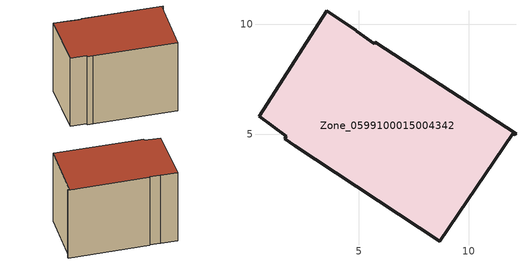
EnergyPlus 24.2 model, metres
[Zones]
Zone_0599100015004342
 floor ground (C_G): 12.15,5.02 12.11,4.96 12,5.01 8.69,0.12 2.08,4.47 1.61,4.78 1.69,4.89 0.45,5.8 3.54,10.61 4.85,9.72 4.89,9.67 5.69,9.1 5.74,9.18 z0.81
 wall outside (C_F): 4.89,9.67 4.85,9.72 3.54,10.61 0.45,5.8 1.69,4.89 1.61,4.78 2.08,4.47 8.69,0.12 12,5.01 12.11,4.96 12.15,5.02 5.74,9.18 5.69,9.1 4.89,9.67 z0.81:8.27
 roof outside (C_R): 12.11,4.96 12.15,5.02 5.74,9.18 5.69,9.1 4.89,9.67 4.85,9.72 3.54,10.61 0.45,5.8 1.69,4.89 1.61,4.78 2.08,4.47 8.69,0.12 12,5.01 z8.27
[BUILDING]
Pand.0599100015004342: North Axis=0; Terrain=City; Loads Convergence Tolerance Value=0.04; Temperature Convergence Tolerance Value=0.4; Solar Distribution=FullExterior; Maximum Number of Warmup Days=25; Minimum Number of Warmup Days=1
[Site:Location]
Rotterdam.The.Hague.AP_ZH_NLD Design_Conditions: Latitude=51.96; Longitude=4.45; Time Zone=1; Elevation=-4.5
[SITE:GROUNDTEMPERATURE:BUILDINGSURFACE]
18, 18, 18, 18, 18, 18, 18, 18, 18, 18, 18, 18
[MATERIAL] Thermal Absorptance=0.9; Solar Absorptance=0.7; Visible Absorptance=0.7
Name | Roughness | Thickness | Conductivity | Density | Specific Heat
G.TC.1965-1974 | MediumSmooth | 0.15 | 0.882353 | 540 | 1210
F.TC.1965-1974 | Rough | 0.3 | 0.697674 | 1920 | 840
R.TC.1965-1974 | MediumRough | 0.2 | 0.232558 | 1500 | 1000
[CONSTRUCTION]
C_G: G.TC.1965-1974
C_F: F.TC.1965-1974
C_R: R.TC.1965-1974
[ZONE]
Zone_0599100015004342: Type=1; Multiplier=1; Ceiling Height=Autocalculate; Volume=Autocalculate; Floor Area=autocalculate; Part of Total Floor Area=Yes
[ZONEINFILTRATION:DESIGNFLOWRATE]
Infil_Zone_0599100015004342: Zone or ZoneList or Space or SpaceList=Zone_0599100015004342; Schedule=AlwaysOn; Design Flow Rate Calculation Method=Flow/Area; Flow Rate per Floor Area=0.003; Constant Term Coefficient=1; Temperature Term Coefficient=0; Velocity Term Coefficient=0; Velocity Squared Term Coefficient=0
[HVACTEMPLATE:ZONE:IDEALLOADSAIRSYSTEM]
Zone_0599100015004342: Maximum Heating Supply Air Temperature=50; Minimum Cooling Supply Air Temperature=13; Maximum Heating Supply Air Humidity Ratio=0.0156; Minimum Cooling Supply Air Humidity Ratio=0.0077; Heating Limit=NoLimit; Cooling Limit=NoLimit; Dehumidification Control Type=ConstantSensibleHeatRatio; Cooling Sensible Heat Ratio=0.7; Dehumidification Setpoint=60; Humidification Control Type=None; Humidification Setpoint=30; Outdoor Air Method=None; Outdoor Air Flow Rate per Person=0.00944; Outdoor Air Flow Rate per Zone Floor Area=0; Outdoor Air Flow Rate per Zone=0; Demand Controlled Ventilation Type=None; Outdoor Air Economizer Type=NoEconomizer; Heat Recovery Type=None; Sensible Heat Recovery Effectiveness=0.7; Latent Heat Recovery Effectiveness=0.65
[ZONECONTROL:THERMOSTAT]
ThermostatControl_Zone_0599100015004342: Zone or ZoneList=Zone_0599100015004342; Control Type Schedule=DualSetpointControlType; Control 1=Thermostat_Zone_0599100015004342; Temperature Difference Between Cutout And Setpoint=0
[THERMOSTATSETPOINT:DUALSETPOINT]
Thermostat_Zone_0599100015004342: Heating Setpoint Temperature Schedule=HeatingSetpoint_Zone_0599100015004342; Cooling Setpoint Temperature Schedule=CoolingSetpoint_Zone_0599100015004342
[SCHEDULE:COMPACT]
HeatingSetpoint_Zone_0599100015004342: Through: 12/31, For: AllDays, Until: 24:00, 21
CoolingSetpoint_Zone_0599100015004342: Through: 12/31, For: AllDays, Until: 24:00, 24
DualSetpointControlType: Through: 12/31, For: AllDays, Until: 24:00, 4
AlwaysOn: Through: 12/31, For: AllDays, Until: 24:00, 1
